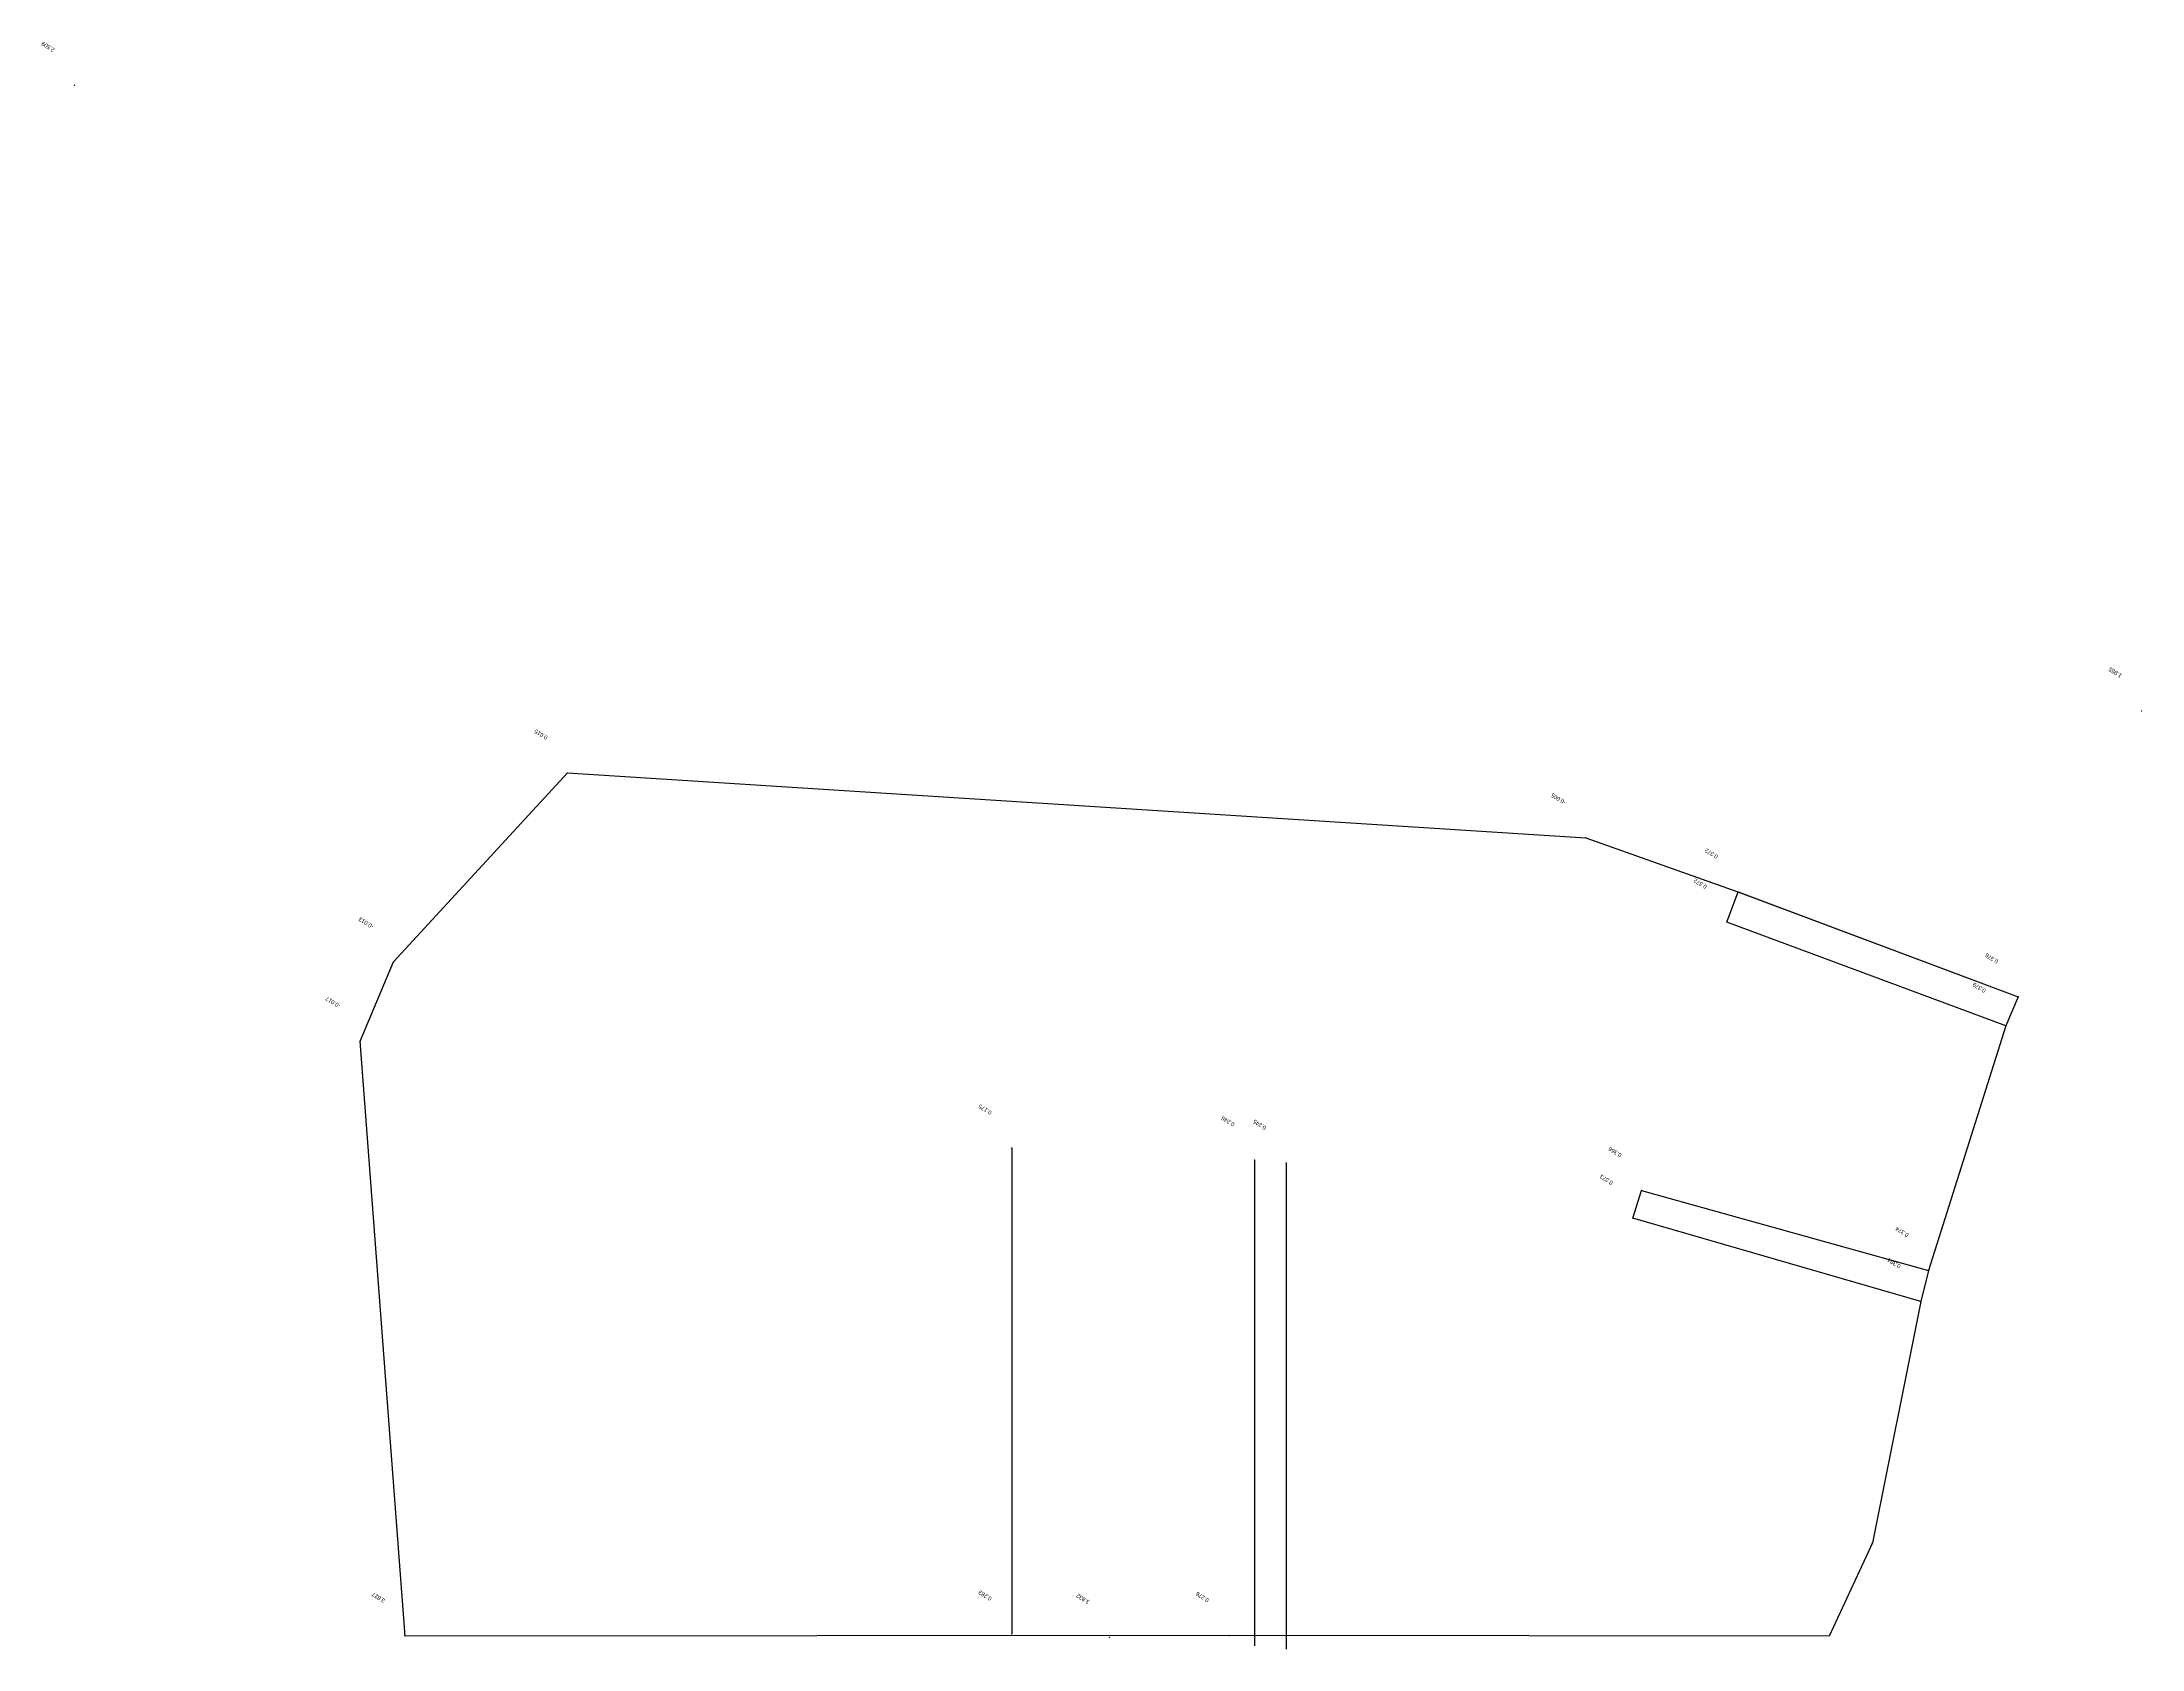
# Model space of a CAD drawing. Header units: millimetres. Extents: x 279 to 13008, y -169 to 9572.
import ezdxf

# ---------------------------------------------------------------- set-up
doc = ezdxf.new("R2010")
doc.units = ezdxf.units.MM
doc.header["$PDMODE"] = 35
doc.layers.add('Отметка', color=7, linetype='Continuous')
doc.layers.add('Пикет', color=7, linetype='Continuous')

msp = doc.modelspace()

# ---------------------------------------------------------------- linework, layer by layer
at = {"color": 1, "elevation": 4000}
msp.add_lwpolyline([(11113, -90), (7474, -87), (2480, -90), (2208, 3515), (2410, 3996), (3465, 5142), (9637, 4749), (10559, 4421), (12258, 3785), (12183, 3608), (11715, 2126), (11667, 1937), (11374, 474), (11113, -90)], dxfattribs=at)
for points, elevation in [([(12183, 3608), (10492, 4237), (10561, 4420), (12258, 3785)], 372), ([(11715, 2126), (11667, 1937), (9923, 2443), (9975, 2611)], 375)]:
    msp.add_lwpolyline(points, close=True, dxfattribs=dict(elevation=elevation))
for points, elevation in [([(6157, 2868), (6157, -77)], 175), ([(7629, 2796), (7629, -149)], 245), ([(7821, 2777), (7821, -169)], 245)]:
    msp.add_lwpolyline(points, dxfattribs=dict(elevation=elevation))
at = {"layer": 'Пикет', "color": 7}
for p in [(477, 9310, 2263), (13007, 5518, 1709), (3465, 5142, -231), (9637, 4749, -251), (2410, 3996, -259), (12258, 3785, 130), (12183, 3608, 133), (2208, 3515, -263), (6157, 2868, -71), (7629, 2796), (7821, 2777, -1), (9975, 2611, 120), (9923, 2443, 127), (11715, 2126, 128), (11667, 1937, 138), (11374, 474, 182), (2480, -90, 3581), (6157, -77, 37), (6750, -98, 3586), (7474, -87, 30)]:
    msp.add_point(p, dxfattribs=at)

# ---------------------------------------------------------------- texts
at = {"layer": 'Отметка', "color": 5}
for s, p in [('2.509', (359, 9531, 2263)), ('1.955', (12889, 5738, 1709)), ('0.015', (3347, 5362, -231)), ('-0.005', (9519, 4969, -251)), ('0.372', (10441, 4641, 126)), ('0.372', (10374, 4458, 126)), ('-0.013', (2292, 4217, -259)), ('0.376', (12140, 4005, 130)), ('0.379', (12065, 3828, 133)), ('-0.017', (2091, 3736, -263)), ('0.175', (6039, 3089, -71)), ('0.246', (7511, 3017)), ('0.245', (7703, 2997, -1)), ('0.366', (9857, 2831, 120)), ('0.373', (9805, 2664, 127)), ('0.374', (11597, 2347, 128)), ('0.384', (11549, 2158, 138)), ('3.827', (2362, 131, 3581)), ('0.283', (6039, 143, 37)), ('3.832', (6632, 123, 3586)), ('0.276', (7356, 134, 30))]:
    msp.add_text(s, height=25, rotation=148.0882, dxfattribs=at).set_placement(p)

doc.saveas('drawing.dxf')
